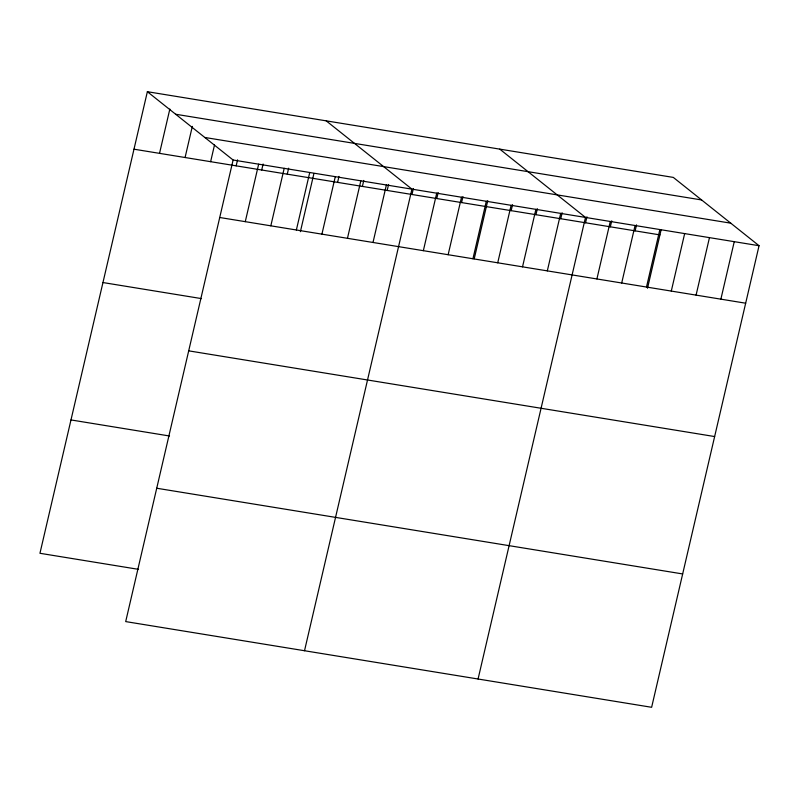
<?xml version="1.0" encoding="UTF-8"?>
<svg xmlns="http://www.w3.org/2000/svg" width="799" height="799" viewBox="0 0 799 799"><rect width="100%" height="100%" fill="white"/><g stroke="black" fill="none" stroke-linecap="round" stroke-linejoin="round"><path stroke-width="1.2" d="M147.366 91.705L233.108 160.01L125.693 621.592L651.634 707.295L759.05 245.712L673.307 177.408L147.366 91.705L39.95 553.288L138.487 569.347M159.53 153.358L169.847 109.044M185.078 157.523L192.319 126.382M210.626 161.688L214.522 144.919M236.164 165.852L237.563 159.86M245.273 221.663L258.656 164.175M261.712 170.007L263.111 164.025M270.821 225.827L284.204 168.329M287.26 174.172L288.649 168.18M296.369 229.992L309.742 172.494M300.394 231.68L313.917 173.543M321.917 234.147L335.29 176.659M337.597 182.372L338.996 176.389M347.455 238.312L360.838 180.824M362.396 186.417L363.785 180.424M373.003 242.477L386.386 184.988M387.185 190.452L388.584 184.469M304.519 650.736L411.934 189.143L326.182 120.839M411.984 194.497L413.373 188.504M423.35 250.676L436.723 193.188M436.773 198.542L438.172 192.549M448.139 254.721L461.522 197.223M461.572 202.576L462.961 196.584M472.938 258.756L486.311 201.268M474.236 258.746L487.76 200.629M497.727 262.801L511.11 205.313M511.16 210.656L512.549 204.674M522.526 266.846L535.899 209.348M535.949 214.701L537.347 208.709M547.315 270.881L560.698 213.393M560.748 218.736L562.136 212.754M478.072 679.01L585.487 217.428L499.745 149.123M585.537 222.781L586.935 216.789M596.903 278.961L610.286 221.473M610.336 226.816L611.734 220.834M621.702 283.006L635.075 225.508M635.135 230.861L636.523 224.869M646.491 287.041L659.874 229.553M647.51 288.239L661.043 230.112M671.29 291.086L684.663 233.588M696.079 295.121L709.462 237.633M720.878 299.166L734.251 241.668M175.66 114.247L701.602 199.95M204.814 137.468L730.755 223.171M233.108 160.01L759.05 245.712M133.982 149.193L659.924 234.896M219.735 217.498L745.667 303.201M102.951 282.546L201.488 298.606M188.704 350.851L714.636 436.554M70.981 419.934L169.518 435.994M156.724 488.239L682.666 573.942"/></g></svg>
